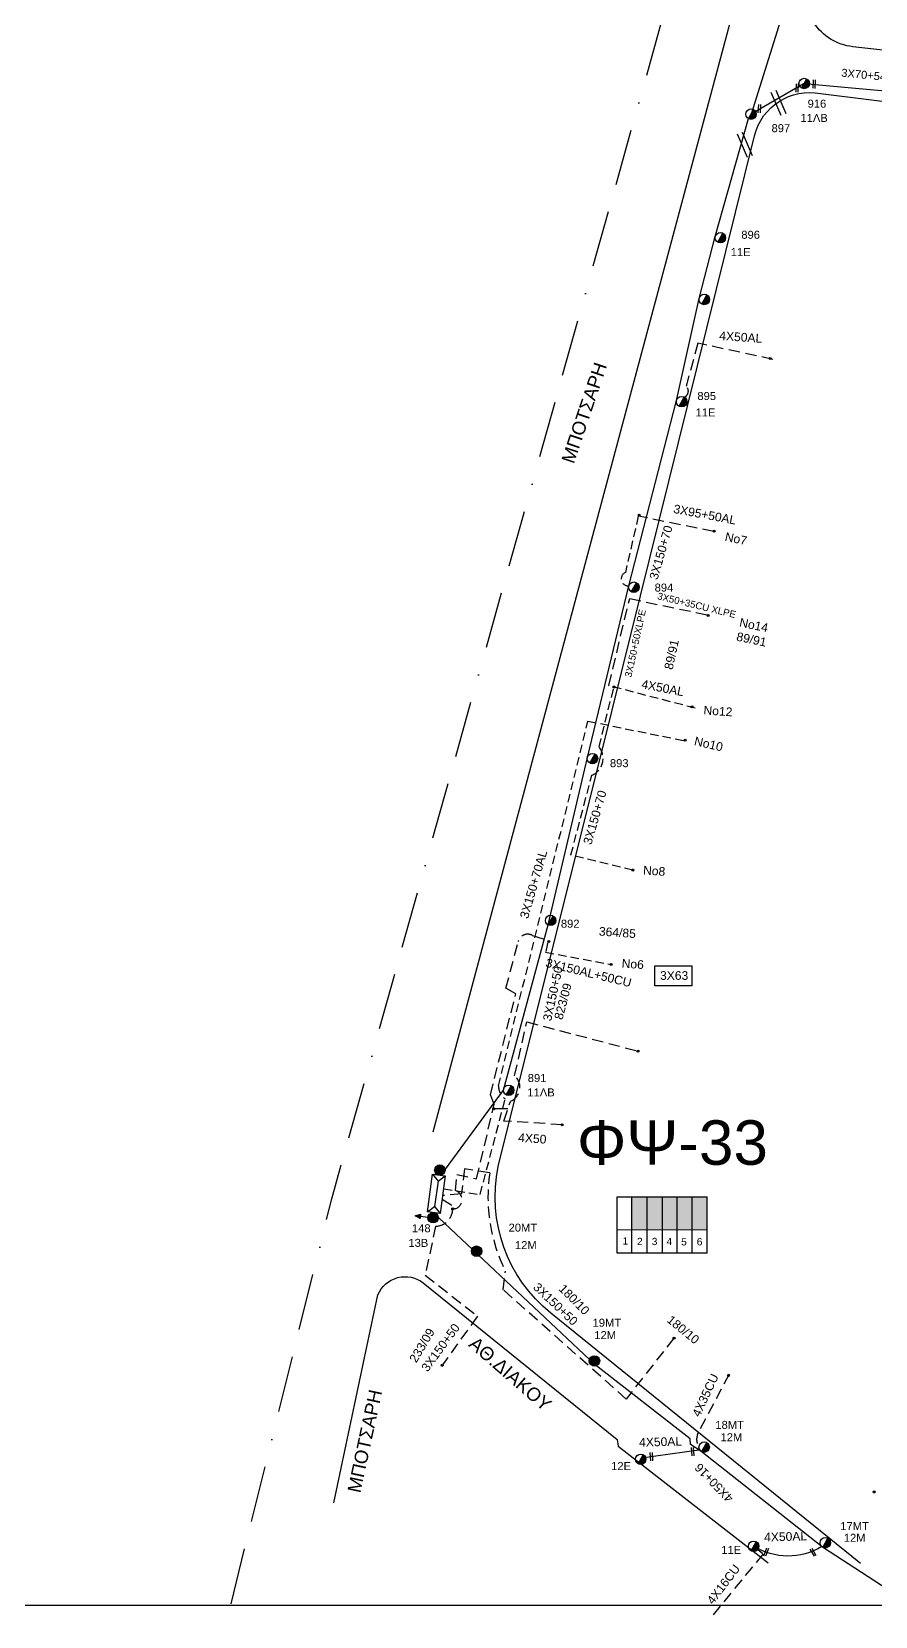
# Model space of a CAD drawing. Header units: millimetres. Extents: x 7453 to 9570, y 777 to 1872.
# Drawn here: x 8496.5 to 8686.4, y 776.7 to 1133.2 of the extents above; entities that cross this region are included whole.
import ezdxf

# ---------------------------------------------------------------- set-up
doc = ezdxf.new("R2010")
doc.units = ezdxf.units.MM
doc.linetypes.add('BORDER', pattern=[44.45, 12.7, -6.35, 12.7, -6.35, 0, -6.35])
doc.linetypes.add('DASHED', pattern=[19.05, 12.7, -6.35])
for name, color, linetype in [('Pillar OTE', 7, 'Continuous'), ('Άγνωστα', 7, 'Continuous'), ('Γυμνά εναέρια ΧΤ (3Φ)   4x50AL', 7, 'Continuous'), ('Γυμνά εναέρια ΧΤ και ΦΟΠ (3Φ)   4x50+16AL', 7, 'Continuous'), ('Επίτονοι', 7, 'Continuous'), ('Επιγραφές - Σχήματα', 7, 'Continuous'), ('Καλώδια ΧΤ   3x150+50AL', 7, 'DASHED'), ('Καλώδια ΧΤ   3x150+70 XLPE', 7, 'DASHED'), ('Καλώδια ΧΤ   3x150+70AL', 7, 'DASHED'), ('Καλώδια ΧΤ   3x150AL+50CU', 7, 'DASHED'), ('Μηχανική τομή', 7, 'Continuous'), ('Στύλος Ξύλινος', 7, 'Continuous'), ('Στύλος Ξύλινος @ 1', 7, 'Continuous'), ('Στύλος ΦΜ', 7, 'Continuous'), ('Στύλος ΦΜ @ 1', 7, 'Continuous'), ('Συνδέσεις', 7, 'Continuous'), ('Συνεστραμμένα ΧΤ   3x70+54.6+25 AL', 7, 'SYN_LINE'), ('Τομή', 7, 'Continuous'), ('Υποσταθμός πόλεως', 7, 'Continuous'), ('Υπόβαθρο ΔΕΗ', 7, 'Continuous'), ('Υπόγεια καλώδια Παροχών ΧΤ   4x16CU', 7, 'DASHED'), ('Υπόγεια καλώδια Παροχών ΧΤ   4x50AL', 7, 'DASHED')]:
    doc.layers.add(name, color=color, linetype=linetype)
doc.styles.get("Standard").update_dxf_attribs({"font": 'ARIAL.TTF'})
doc.linetypes.add('SYN_LINE', pattern='A,0.5,-0.0001,["/\\/\\/\\/",Standard,S=0.1,R=0,X=0,Y=-0.05],-0.25', length=0.7501)

# ---------------------------------------------------------------- blocks, each defined once
blk = doc.blocks.new('ΥΠΑΡΧΩΝ ΤΣΙΜΕΝΤΕΝΙΟΣ ΣΤΥΛΟΣ')
at = {"layer": 'Στύλος ΦΜ'}
blk.add_hatch(color=7, dxfattribs=at).paths.add_polyline_path([(-1.29, -2.28, 0.574793), (2.62, 0, 0.268822), (1.3, 2.27)])
at = {"layer": 'Στύλος ΦΜ', "color": 7}
blk.add_line((-1.29, -2.28), (1.3, 2.27), dxfattribs=at)
blk.add_circle((0, 0), 2.62, dxfattribs=at)
at = {"layer": 'Στύλος ΦΜ', "flags": 4}
for tag, p in [('ΑΡΙΘΜΟΣ', (-4.68, 8.05)), ('ΤΥΠΟΣ', (-4.91, 3.03))]:
    blk.add_attdef(tag, p, '', height=4, dxfattribs=at)
blk = doc.blocks.new('ΥΠΑΡΧΩΝ ΞΥΛΙΝΟΣ ΣΤΥΛΟΣ')
at = {"layer": 'Στύλος Ξύλινος'}
h = blk.add_hatch(color=7, dxfattribs=at)
h.paths.add_polyline_path([(-2.62, 0, 0.270008), (-1.29, -2.28), (1.3, 2.27, 0.576266)])
h.paths.add_polyline_path([(-1.29, -2.28, 0.574793), (2.62, 0, 0.268822), (1.3, 2.27)])
at = {"layer": 'Στύλος Ξύλινος', "color": 7}
blk.add_line((-1.29, -2.28), (1.3, 2.27), dxfattribs=at)
blk.add_circle((0, 0), 2.62, dxfattribs=at)
at = {"layer": 'Στύλος Ξύλινος', "flags": 4}
for tag, p in [('ΑΡΙΘΜΟΣ', (-4.91, 8.6)), ('ΤΥΠΟΣ', (-4.85, 3.39))]:
    blk.add_attdef(tag, p, '', height=4, dxfattribs=at)
blk = doc.blocks.new('ΥΠΟΣΤΑΘΜΟΣ ΠΟΛΕΩΣ')
at = {"layer": 'Υποσταθμός πόλεως', "linetype": 'Continuous', "ltscale": 40}
blk.add_lwpolyline([(-8.57, 2.82), (8.57, 2.82), (8.57, -2.82), (-8.57, -2.82)], close=True, dxfattribs=at)
for points in [[(-5.75, 0), (-8.57, 2.82)], [(5.75, 0), (8.57, 2.82)], [(-8.57, -2.82), (-5.75, 0)], [(-5.75, 0), (5.75, 0)], [(8.57, -2.82), (5.75, 0)]]:
    blk.add_lwpolyline(points, dxfattribs=at)
at = {"layer": 'Υποσταθμός πόλεως', "linetype": 'SYN_LINE', "ltscale": 40, "flags": 1}
for tag, p in [('ΜΕΤΑΣΧΗΜΑΤΙΣΜΟΣ', (10.6, 2.39)), ('ΙΣΧΥΣ', (10.58, -0.41)), ('ΑΡΙΘΜΟΣ', (10.7, -3.13))]:
    blk.add_attdef(tag, p, '', height=1.8, dxfattribs=at)
blk = doc.blocks.new('_ΣΥΝΔΕΣΗ')
at = {"layer": 'Συνδέσεις', "linetype": 'SYN_LINE', "ltscale": 40}
blk.add_hatch(color=256, dxfattribs=at).paths.add_polyline_path([(0.5, -0.01, 1), (-0.5, -0.01, 1)])
at = {"layer": 'Συνδέσεις'}
blk.add_circle((0, -0.01), 0.5, dxfattribs=at)
blk = doc.blocks.new('ΜΗΧΑΝΙΚΗ ΤΟΜΗ')
at = {"layer": 'Μηχανική τομή', "ltscale": 40}
for p, q in [((-1.89, 0.78), (1.89, 0.78)), ((1.89, 0), (-1.89, 0))]:
    blk.add_line(p, q, dxfattribs=at)
blk = doc.blocks.new('ΕΠΙΤΟΝΟΣ')
at = {"layer": 'Επίτονοι', "ltscale": 40}
blk.add_hatch(color=256, dxfattribs=at).paths.add_polyline_path([(-1.13, 6.47), (0, 9.1), (1.13, 6.47)])
for p, q in [((-1.13, 6.47), (0, 9.1)), ((0, 9.1), (1.13, 6.47)), ((1.13, 6.47), (-1.13, 6.47)), ((-1.13, 6.47), (0, 6.47)), ((0, 6.47), (0, 0))]:
    blk.add_line(p, q, dxfattribs=at)
blk = doc.blocks.new('ΤΟΜΗ')
at = {"layer": 'Τομή', "ltscale": 40}
for p, q in [((-5.68, 0), (5.68, 0)), ((5.68, -2.33), (-5.68, -2.33))]:
    blk.add_line(p, q, dxfattribs=at)

msp = doc.modelspace()

# ---------------------------------------------------------------- hatches: boundary and pattern name
at = {"layer": 'Καλώδια ΧΤ   3x150AL+50CU', "linetype": 'DASHED', "ltscale": 0.2}
h = msp.add_hatch(color=30, dxfattribs=at)
h.dxf.hatch_style = 1
h.paths.add_polyline_path([(8631.59, 863.74), (8635.03, 863.74), (8635.03, 871.1), (8631.59, 871.1)])
h = msp.add_hatch(color=6, dxfattribs=at)
h.dxf.hatch_style = 1
h.paths.add_polyline_path([(8635.03, 863.74), (8638.47, 863.73), (8638.47, 871.1), (8635.03, 871.1)])
h = msp.add_hatch(color=2, dxfattribs=at)
h.dxf.hatch_style = 1
h.paths.add_polyline_path([(8638.47, 863.73), (8641.76, 863.73), (8641.76, 871.1), (8638.47, 871.1)])
h = msp.add_hatch(color=85, dxfattribs=at)
h.dxf.hatch_style = 1
h.paths.add_polyline_path([(8645.15, 863.73), (8645.15, 871.1), (8641.76, 871.1), (8641.76, 863.73)])
h = msp.add_hatch(color=5, dxfattribs=at)
h.dxf.hatch_style = 1
h.paths.add_polyline_path([(8648.55, 871.1), (8645.15, 871.1), (8645.15, 863.73), (8648.55, 863.72)])

# ---------------------------------------------------------------- linework, layer by layer
at = {"layer": 'Pillar OTE', "ltscale": 40}
for points in [[(8628.26, 858.46), (8628.26, 871.1), (8648.55, 871.1)], [(8631.59, 858.46), (8631.59, 871.1)], [(8635.03, 858.45), (8635.03, 871.1)], [(8638.47, 858.45), (8638.47, 871.1)], [(8641.76, 858.45), (8641.76, 871.1)], [(8645.15, 858.44), (8645.15, 871.1)], [(8648.55, 858.56), (8648.55, 871.1)], [(8628.26, 863.74), (8648.55, 863.72)], [(8648.55, 858.43), (8648.55, 858.43), (8628.26, 858.46)], [(8648.55, 858.44), (8648.55, 858.56)]]:
    msp.add_lwpolyline(points, dxfattribs=at)
at = {"layer": 'Άγνωστα', "color": 85, "linetype": 'DASHED', "ltscale": 0.2}
for points in [[(8650, 1020.79), (8633.04, 1024.25)], [(8631.1, 1005.7), (8649.1, 1001.93)]]:
    msp.add_lwpolyline(points, dxfattribs=at)
at = {"layer": 'Άγνωστα', "color": 2}
msp.add_lwpolyline([(8603.7, 890.95), (8600.48, 890.93)], dxfattribs=at)
at = {"layer": 'Άγνωστα', "color": 30, "linetype": 'DASHED', "ltscale": 0.2}
msp.add_lwpolyline([(8653.5, 831.25), (8646.55, 818.11, 0.269279), (8646.68, 814.8, 1.2362)], format="xyb", dxfattribs=at)
at = {"layer": 'Γυμνά εναέρια ΧΤ (3Φ)   4x50AL', "color": 30, "ltscale": 0.15}
msp.add_lwpolyline([(8646.69, 814.16), (8633.73, 812.32)], dxfattribs=at)
msp.add_lwpolyline([(8674.31, 792.44, -0.282505), (8659, 792.49, 6.545572)], format="xyb", dxfattribs=at)
at = {"layer": 'Γυμνά εναέρια ΧΤ και ΦΟΠ (3Φ)   4x50+16AL', "color": 30}
msp.add_lwpolyline([(8695.09, 778.93), (8674.48, 792.31), (8647.13, 813.88), (8644.75, 815.42), (8644.72, 816.64), (8623.33, 833.32), (8588.24, 866.34)], dxfattribs=at)
at = {"layer": 'Επιγραφές - Σχήματα'}
msp.add_lwpolyline([(7491.72, 779.23), (9463.63, 779.23), (9463.63, 1862.62), (7491.72, 1862.62)], close=True, dxfattribs=at)
at = {"layer": 'Επιγραφές - Σχήματα', "color": 1, "ltscale": 20}
msp.add_lwpolyline([(8636.74, 923.1), (8645.05, 923.1), (8645.05, 918.58), (8636.74, 918.58)], close=True, dxfattribs=at)
at = {"layer": 'Καλώδια ΧΤ   3x150+50AL', "color": 85, "ltscale": 0.2}
msp.add_lwpolyline([(8626.38, 986.12), (8631.1, 1005.7)], dxfattribs=at)
at = {"layer": 'Καλώδια ΧΤ   3x150+50AL', "color": 2, "ltscale": 0.2}
for points in [[(8591.24, 868.38, 0.855004), (8591.89, 872.52), (8592.18, 876.13), (8596.62, 875.2), (8600.61, 891.93), (8599.73, 894.05), (8605.46, 916.82), (8603.22, 918.03), (8605.99, 928.54, -0.489836), (8609.21, 929.91), (8612.78, 928.81), (8612.16, 926.14)], [(8588.86, 870.56), (8591.17, 869.15, -0.473852), (8587.39, 864.52), (8585.09, 853.51), (8596.84, 844.24), (8588.8, 833.13)]]:
    msp.add_lwpolyline(points, format="xyb", dxfattribs=at)
at = {"layer": 'Καλώδια ΧΤ   3x150+50AL', "color": 5, "ltscale": 0.2}
msp.add_lwpolyline([(8641.06, 839.33), (8630.31, 825.63), (8602.62, 850.22), (8603.14, 854.38, -0.152129), (8599.58, 876.54), (8593.93, 877.41), (8593.22, 871.76), (8589, 871.38)], format="xyb", dxfattribs=at)
at = {"layer": 'Καλώδια ΧΤ   3x150+70 XLPE', "color": 85, "ltscale": 0.15}
for points in [[(8633.04, 1024.25), (8630.13, 1011.58, 0.852505), (8630.9, 1008.58, -0.533144)], [(8631.8, 944.63), (8617.85, 948.03), (8622.59, 965.95, 0.497426), (8624.19, 972.36), (8627.56, 985.81)]]:
    msp.add_lwpolyline(points, format="xyb", dxfattribs=at)
at = {"layer": 'Καλώδια ΧΤ   3x150+70AL', "color": 6, "ltscale": 0.15}
msp.add_lwpolyline([(8589.26, 872.93), (8597.44, 871.64), (8603.07, 893.13, -0.223545), (8601.55, 896.06), (8621.71, 978.15), (8643.71, 973.66)], format="xyb", dxfattribs=at)
at = {"layer": 'Καλώδια ΧΤ   3x150AL+50CU', "color": 2, "ltscale": 0.15}
msp.add_lwpolyline([(8612.16, 926.14), (8626.9, 923.4)], dxfattribs=at)
at = {"layer": 'Συνεστραμμένα ΧΤ   3x70+54.6+25 AL', "color": 30, "ltscale": 15}
msp.add_line((8670.38, 1121.58), (8658.42, 1114.69), dxfattribs=at)
at = {"layer": 'Συνεστραμμένα ΧΤ   3x70+54.6+25 AL', "color": 1, "ltscale": 20}
msp.add_lwpolyline([(8783.4, 1348.02), (8763.46, 1324.88), (8739.76, 1295.91), (8718.35, 1269.91), (8692.55, 1236.88), (8680, 1196.19), (8671.64, 1156.87), (8658.42, 1114.69)], dxfattribs=at)
at = {"layer": 'Συνεστραμμένα ΧΤ   3x70+54.6+25 AL', "color": 30, "ltscale": 20}
msp.add_lwpolyline([(8670.38, 1121.58), (8670.38, 1121.58), (8704.25, 1118.5), (8732.53, 1114.25), (8752.43, 1110.56)], dxfattribs=at)
at = {"layer": 'Συνεστραμμένα ΧΤ   3x70+54.6+25 AL', "color": 85, "ltscale": 20}
msp.add_lwpolyline([(8589.6, 877.36), (8602.67, 895.09), (8612.71, 932.28), (8621.57, 969.98), (8630.89, 1008.55), (8641.65, 1050.3), (8646.74, 1073.24), (8650.37, 1087.18), (8657.83, 1113.67)], dxfattribs=at)
at = {"layer": 'Υπόβαθρο ΔΕΗ', "color": 1, "linetype": 'BORDER', "lineweight": 30, "flags": 128}
msp.add_lwpolyline([(8541.36, 779.57), (8564.03, 870.67), (8668.52, 1243.25), (8896.46, 1528.92), (8987.5, 1433.8), (9150.66, 1303.74), (9445, 1086.25)], dxfattribs=at)
at = {"layer": 'Υπόβαθρο ΔΕΗ'}
for points in [[(8892.77, 1479.33), (9002.9, 1231.73, -0.498389), (8990.77, 1215.46), (8908.32, 1226.47, -0.205866), (8902.92, 1229.7), (8843.86, 1303.52, -0.384999), (8844.3, 1310.9), (8885.62, 1340.91, 6.284716), (8880.47, 1348.76), (8838.5, 1317.56, -0.357908), (8832.78, 1317.83), (8803.54, 1353.82, 1.787303), (8778.72, 1358.89), (8681.52, 1239.47), (8586.77, 885.63)], [(8747.37, 1122.5), (8681.3, 1129.86, -0.475189), (8671.22, 1145.49), (8694.93, 1235.65), (8783.64, 1345.63, -0.535754), (8796.95, 1344.41), (8819.86, 1315.29, -0.269141), (8821.1, 1306.56), (8747.37, 1122.5)], [(8683.07, 788.62), (8613.32, 844.95, -0.280721), (8601.5, 877.92), (8627.1, 980.28), (8659.17, 1109.81, -0.399781), (8674.07, 1119.3), (8733.84, 1111.87, -0.380512), (8741.71, 1102.89), (8708.57, 870.88), (8708.57, 870.88), (8697.87, 789.66)], [(8564.47, 802.25), (8574.41, 849.08, -0.49137), (8584.64, 851.76), (8628.27, 816.51), (8628.5, 815.05), (8662.23, 788.75)]]:
    msp.add_lwpolyline(points, format="xyb", dxfattribs=at)
at = {"layer": 'Υπόγεια καλώδια Παροχών ΧΤ   4x16CU', "color": 30, "ltscale": 0.2}
msp.add_lwpolyline([(8659, 792.49), (8661.14, 790.83), (8649.61, 776.75)], dxfattribs=at)
at = {"layer": 'Υπόγεια καλώδια Παροχών ΧΤ   4x50AL', "color": 85, "ltscale": 0.2}
msp.add_lwpolyline([(8663.34, 1059.52), (8646.45, 1063.15), (8643.77, 1053.51, -0.568018), (8643.38, 1051.03, -55.989382)], format="xyb", dxfattribs=at)
at = {"layer": 'Υπόγεια καλώδια Παροχών ΧΤ   4x50AL', "color": 85, "ltscale": 0.15}
msp.add_lwpolyline([(8645.8, 981.04), (8626.38, 986.12)], dxfattribs=at)
at = {"layer": 'Υπόγεια καλώδια Παροχών ΧΤ   4x50AL', "color": 2, "ltscale": 0.2}
msp.add_lwpolyline([(8615.87, 887.34), (8602.78, 888.17), (8604.25, 892.6, 0.558995), (8605.19, 898.36), (8607.95, 910.49), (8632.96, 903.89)], format="xyb", dxfattribs=at)

# ---------------------------------------------------------------- block references
at = {"layer": 'Επίτονοι', "xscale": 0.4499999999998569, "yscale": 0.4499999999998569, "zscale": 0.4499999999998569, "rotation": 83.44287532305854}
msp.add_blockref('ΕΠΙΤΟΝΟΣ', (8586.85, 866.41), dxfattribs=at)
at = {"layer": 'Μηχανική τομή'}
for p, xscale, yscale, zscale, rotation in [((8669.01, 1120.56), 0.5000000000000652, 0.5000000000000652, 0.5000000000000652, 87.29269735700463), ((8672.83, 1121.43), 0.5000000000000652, 0.5000000000000652, 0.5000000000000652, 87.29269735700463), ((8660.48, 1115.92), 0.5000000000000652, 0.5000000000000652, 0.5000000000000652, 87.29269735700463), ((8636.17, 812.68), 0.4999999999999337, 0.4999999999999337, 0.4999999999999337, 92.9808627343121), ((8645.46, 813.78), 0.4999999999999151, 0.4999999999999151, 0.4999999999999151, 93.2915748517374), ((8661.99, 791.14), 0.4999999999999597, 0.4999999999999597, 0.4999999999999597, 70.00532964610268), ((8672.55, 791.26), 0.4999999999998776, 0.4999999999998776, 0.4999999999998776, 119.6456139717508)]:
    msp.add_blockref('ΜΗΧΑΝΙΚΗ ΤΟΜΗ', p, dxfattribs=dict(at, xscale=xscale, yscale=yscale, zscale=zscale, rotation=rotation))
at = {"layer": 'Στύλος Ξύλινος @ 1', "ltscale": 40, "xscale": 0.4499999999998181, "yscale": 0.4499999999998181, "zscale": 0.4499999999998181}
msp.add_blockref('ΥΠΑΡΧΩΝ ΞΥΛΙΝΟΣ ΣΤΥΛΟΣ', (8588.36, 877.14), dxfattribs=at)
at = {"layer": 'Στύλος Ξύλινος @ 1', "ltscale": 40}
ref = msp.add_blockref('ΥΠΑΡΧΩΝ ΞΥΛΙΝΟΣ ΣΤΥΛΟΣ', (8586.85, 866.41), dxfattribs=dict(at, xscale=0.4499999999998181, yscale=0.4499999999998181, zscale=0.4499999999998181))
ref.add_attrib('ΤΥΠΟΣ', '13Β', (8581.28, 859.86), dxfattribs={"layer": 'Στύλος Ξύλινος', "height": 1.8, "flags": 4})
ref.add_attrib('ΑΡΙΘΜΟΣ', '148', (8582.09, 863.15), dxfattribs={"layer": 'Στύλος Ξύλινος', "height": 1.8, "flags": 4})
ref = msp.add_blockref('ΥΠΑΡΧΩΝ ΞΥΛΙΝΟΣ ΣΤΥΛΟΣ', (8596.63, 858.89), dxfattribs=dict(at, xscale=0.4499999999998181, yscale=0.4499999999998181, zscale=0.4499999999998181))
ref.add_attrib('ΤΥΠΟΣ', '12Μ', (8605.27, 859.35), dxfattribs={"layer": 'Στύλος Ξύλινος', "height": 1.8, "flags": 4})
ref.add_attrib('ΑΡΙΘΜΟΣ', '20ΜΤ', (8603.83, 863.29), dxfattribs={"layer": 'Στύλος Ξύλινος', "height": 1.8, "flags": 4})
ref = msp.add_blockref('ΥΠΑΡΧΩΝ ΞΥΛΙΝΟΣ ΣΤΥΛΟΣ', (8623.16, 834.2), dxfattribs=dict(at, xscale=0.4499999999998181, yscale=0.4499999999998181, zscale=0.4499999999998181))
ref.add_attrib('ΤΥΠΟΣ', '12Μ', (8623.13, 839.1), dxfattribs={"layer": 'Στύλος Ξύλινος', "height": 1.8, "flags": 4})
ref.add_attrib('ΑΡΙΘΜΟΣ', '19ΜΤ', (8622.75, 841.89), dxfattribs={"layer": 'Στύλος Ξύλινος', "height": 1.8, "flags": 4})
at = {"layer": 'Στύλος ΦΜ @ 1', "ltscale": 40}
ref = msp.add_blockref('ΥΠΑΡΧΩΝ ΤΣΙΜΕΝΤΕΝΙΟΣ ΣΤΥΛΟΣ', (8670.38, 1121.58), dxfattribs=dict(at, xscale=0.4499999999998181, yscale=0.4499999999998181, zscale=0.4499999999998181))
ref.add_attrib('ΤΥΠΟΣ', '11ΛΒ', (8669.53, 1112.93), dxfattribs={"layer": 'Στύλος ΦΜ', "height": 1.8, "flags": 4})
ref.add_attrib('ΑΡΙΘΜΟΣ', '916', (8671.14, 1116.14), dxfattribs={"layer": 'Στύλος ΦΜ', "height": 1.8, "flags": 4})
ref = msp.add_blockref('ΥΠΑΡΧΩΝ ΤΣΙΜΕΝΤΕΝΙΟΣ ΣΤΥΛΟΣ', (8658.41, 1114.69), dxfattribs=dict(at, xscale=0.4499999999998181, yscale=0.4499999999998181, zscale=0.4499999999998181))
ref.add_attrib('ΑΡΙΘΜΟΣ', '897', (8663.02, 1110.63), dxfattribs={"layer": 'Στύλος ΦΜ', "height": 1.8, "flags": 4})
ref = msp.add_blockref('ΥΠΑΡΧΩΝ ΤΣΙΜΕΝΤΕΝΙΟΣ ΣΤΥΛΟΣ', (8651.51, 1086.88), dxfattribs=dict(at, xscale=0.4499999999998181, yscale=0.4499999999998181, zscale=0.4499999999998181))
ref.add_attrib('ΤΥΠΟΣ', '11Ε', (8653.83, 1082.75), dxfattribs={"layer": 'Στύλος ΦΜ', "height": 1.8, "flags": 4})
ref.add_attrib('ΑΡΙΘΜΟΣ', '896', (8656.22, 1086.65), dxfattribs={"layer": 'Στύλος ΦΜ', "height": 1.8, "flags": 4})
at = {"layer": 'Στύλος ΦΜ @ 1', "ltscale": 40, "xscale": 0.4499999999998181, "yscale": 0.4499999999998181, "zscale": 0.4499999999998181}
msp.add_blockref('ΥΠΑΡΧΩΝ ΤΣΙΜΕΝΤΕΝΙΟΣ ΣΤΥΛΟΣ', (8647.89, 1072.99), dxfattribs=at)
at = {"layer": 'Στύλος ΦΜ @ 1', "ltscale": 40}
ref = msp.add_blockref('ΥΠΑΡΧΩΝ ΤΣΙΜΕΝΤΕΝΙΟΣ ΣΤΥΛΟΣ', (8642.8, 1050.01), dxfattribs=dict(at, xscale=0.4499999999998181, yscale=0.4499999999998181, zscale=0.4499999999998181))
ref.add_attrib('ΤΥΠΟΣ', '11Ε', (8645.93, 1046.67), dxfattribs={"layer": 'Στύλος ΦΜ', "height": 1.8, "flags": 4})
ref.add_attrib('ΑΡΙΘΜΟΣ', '895', (8646.33, 1050.37), dxfattribs={"layer": 'Στύλος ΦΜ', "height": 1.8, "flags": 4})
ref = msp.add_blockref('ΥΠΑΡΧΩΝ ΤΣΙΜΕΝΤΕΝΙΟΣ ΣΤΥΛΟΣ', (8632.03, 1008.27), dxfattribs=dict(at, xscale=0.4499999999998181, yscale=0.4499999999998181, zscale=0.4499999999998181))
ref.add_attrib('ΑΡΙΘΜΟΣ', '894', (8636.71, 1007.28), dxfattribs={"layer": 'Στύλος ΦΜ', "height": 1.8, "flags": 4})
ref = msp.add_blockref('ΥΠΑΡΧΩΝ ΤΣΙΜΕΝΤΕΝΙΟΣ ΣΤΥΛΟΣ', (8622.72, 969.71), dxfattribs=dict(at, xscale=0.4499999999998181, yscale=0.4499999999998181, zscale=0.4499999999998181))
ref.add_attrib('ΑΡΙΘΜΟΣ', '893', (8626.65, 967.78), dxfattribs={"layer": 'Στύλος ΦΜ', "height": 1.8, "flags": 4})
ref = msp.add_blockref('ΥΠΑΡΧΩΝ ΤΣΙΜΕΝΤΕΝΙΟΣ ΣΤΥΛΟΣ', (8613.29, 933.3), dxfattribs=dict(at, xscale=0.4499999999998181, yscale=0.4499999999998181, zscale=0.4499999999998181))
ref.add_attrib('ΑΡΙΘΜΟΣ', '892', (8615.61, 931.66), dxfattribs={"layer": 'Στύλος ΦΜ', "height": 1.8, "flags": 4})
ref = msp.add_blockref('ΥΠΑΡΧΩΝ ΤΣΙΜΕΝΤΕΝΙΟΣ ΣΤΥΛΟΣ', (8603.85, 895.09), dxfattribs=dict(at, xscale=0.4499999999998181, yscale=0.4499999999998181, zscale=0.4499999999998181))
ref.add_attrib('ΤΥΠΟΣ', '11ΛΒ', (8608.06, 893.71), dxfattribs={"layer": 'Στύλος ΦΜ', "height": 1.8, "flags": 4})
ref.add_attrib('ΑΡΙΘΜΟΣ', '891', (8608.15, 896.94), dxfattribs={"layer": 'Στύλος ΦΜ', "height": 1.8, "flags": 4})
ref = msp.add_blockref('ΥΠΑΡΧΩΝ ΤΣΙΜΕΝΤΕΝΙΟΣ ΣΤΥΛΟΣ', (8647.86, 814.8), dxfattribs=dict(at, xscale=0.4499999999998181, yscale=0.4499999999998181, zscale=0.4499999999998181))
ref.add_attrib('ΤΥΠΟΣ', '12Μ', (8651.55, 816.13), dxfattribs={"layer": 'Στύλος ΦΜ', "height": 1.8, "flags": 4})
ref.add_attrib('ΑΡΙΘΜΟΣ', '18ΜΤ', (8650.38, 818.91), dxfattribs={"layer": 'Στύλος ΦΜ', "height": 1.8, "flags": 4})
ref = msp.add_blockref('ΥΠΑΡΧΩΝ ΤΣΙΜΕΝΤΕΝΙΟΣ ΣΤΥΛΟΣ', (8633.58, 812.08), dxfattribs=dict(at, xscale=0.4499999999998181, yscale=0.4499999999998181, zscale=0.4499999999998181))
ref.add_attrib('ΤΥΠΟΣ', '12Ε', (8626.92, 809.65), dxfattribs={"layer": 'Στύλος ΦΜ', "height": 1.8, "flags": 4})
ref = msp.add_blockref('ΥΠΑΡΧΩΝ ΤΣΙΜΕΝΤΕΝΙΟΣ ΣΤΥΛΟΣ', (8675.12, 793.29), dxfattribs=dict(at, xscale=0.4499999999998181, yscale=0.4499999999998181, zscale=0.4499999999998181))
ref.add_attrib('ΤΥΠΟΣ', '12Μ', (8679.29, 793.51), dxfattribs={"layer": 'Στύλος ΦΜ', "height": 1.8, "flags": 4})
ref.add_attrib('ΑΡΙΘΜΟΣ', '17ΜΤ', (8678.5, 796.14), dxfattribs={"layer": 'Στύλος ΦΜ', "height": 1.8, "flags": 4})
ref = msp.add_blockref('ΥΠΑΡΧΩΝ ΤΣΙΜΕΝΤΕΝΙΟΣ ΣΤΥΛΟΣ', (8659, 792.5), dxfattribs=dict(at, xscale=0.4499999999998181, yscale=0.4499999999998181, zscale=0.4499999999998181))
ref.add_attrib('ΤΥΠΟΣ', '11Ε', (8651.72, 790.78), dxfattribs={"layer": 'Στύλος ΦΜ', "height": 1.8, "flags": 4})
at = {"layer": 'Συνδέσεις', "xscale": 0.4499999999998181, "yscale": 0.4499999999998181, "zscale": 0.4499999999998181}
for p in [(8662.7, 1059.72), (8633.2, 1024.5), (8650.09, 1020.86), (8648.78, 1001.92), (8627.57, 985.81), (8645.12, 981.33), (8643.6, 973.84), (8631.8, 944.64), (8612.92, 928.57), (8626.9, 923.4), (8632.96, 903.9), (8600.48, 890.94), (8615.87, 887.34), (8591.25, 868.39), (8641.07, 839.34), (8588.87, 833.22), (8653.34, 830.94), (8686.13, 804.72)]:
    msp.add_blockref('_ΣΥΝΔΕΣΗ', p, dxfattribs=at)
at = {"layer": 'Τομή'}
for p, xscale, yscale, zscale, rotation in [((8664.07, 1116.98), 0.4999999999998615, 0.4999999999998615, 0.4999999999998615, 113.2353204828489), ((8656.49, 1107.54), 0.4999999999998168, 0.4999999999998168, 0.4999999999998168, 113.235320482837)]:
    msp.add_blockref('ΤΟΜΗ', p, dxfattribs=dict(at, xscale=xscale, yscale=yscale, zscale=zscale, rotation=rotation))
at = {"layer": 'Υποσταθμός πόλεως', "xscale": 0.5000000000001433, "yscale": 0.5000000000001433, "zscale": 0.5000000000001433, "rotation": 262.4204308770854}
msp.add_blockref('ΥΠΟΣΤΑΘΜΟΣ ΠΟΛΕΩΣ', (8587.57, 871.78), dxfattribs=at)

# ---------------------------------------------------------------- texts
at = {"ltscale": 30, "char_height": 1.63, "width": 11.2573, "attachment_point": 1}
for s, insert in [('1', (8629.5, 862.02)), ('2', (8632.74, 861.89)), ('3', (8636.07, 861.89)), ('4', (8639.38, 861.89)), ('5', (8642.68, 861.81)), ('6', (8646.2, 861.83))]:
    msp.add_mtext(s, dxfattribs=dict(at, insert=insert))
at = {"layer": 'Άγνωστα', "attachment_point": 1}
for s, insert, char_height, width, rotation in [('{\\H1.083x;3X95+50AL}', (8641.18, 1026.91), 1.8, 23.5192, 349.2898), ('{\\H1.083x;3X50+35CU XLPE}', (8637.57, 1007.11), 1.44, 18.8154, 346.2764), ('{\\H1.083x;4X35CU}', (8645.06, 822.24), 1.8, 23.5192, 64.9536)]:
    msp.add_mtext(s, dxfattribs=dict(at, insert=insert, char_height=char_height, width=width, rotation=rotation))
at = {"layer": 'Γυμνά εναέρια ΧΤ (3Φ)   4x50AL', "char_height": 1.8, "width": 23.5192, "attachment_point": 1, "rotation": 1.535}
for insert in [(8633.18, 816.85), (8661.32, 795.52)]:
    msp.add_mtext('{\\H1.083x;4X50AL}', dxfattribs=dict(at, insert=insert))
at = {"layer": 'Γυμνά εναέρια ΧΤ και ΦΟΠ (3Φ)   4x50+16AL', "insert": (8653.19, 802.14), "char_height": 1.8, "width": 23.5192, "attachment_point": 1, "rotation": 134.1857}
msp.add_mtext('{\\H1.083x;4X50+16}', dxfattribs=at)
at = {"layer": 'Επιγραφές - Σχήματα', "attachment_point": 1}
for s, insert, char_height, width, rotation in [('ΜΠΟΤΣΑΡΗ', (8615.67, 1036.82), 3, 59.7296, 71.3792), ('{\\H1.083x;No7}', (8652.79, 1020.64), 1.8, 23.5192, 348.2323), ('{\\H1.083x;No14\\P89/91}', (8656.05, 1001.36), 1.8, 23.5192, 348.1992), ('89/91\\P', (8638.84, 990), 1.949, 6.5148, 77.818), ('{\\H1.083x;No12}', (8647.79, 981.6), 1.8, 23.5192, 356.0402), ('{\\H1.083x;No10}', (8645.91, 974.67), 1.8, 23.5192, 347.014), ('{\\H1.083x;No8}', (8634.19, 945.6), 1.8, 23.5192, 356.0402), ('{\\H1.083x;364/85}', (8624.24, 931.85), 1.8, 23.5192, 356.0402), ('{\\H1.083x;No6}', (8629.37, 924.64), 1.8, 23.5192, 356.0402), ('{\\H1.083x;823/09}', (8614.06, 911.32), 1.8, 23.5192, 75.1741), ('{\\H1.083x;180/10}', (8616.37, 851.65), 1.8, 23.5192, 314.8872), ('{\\H1.083x;233/09}', (8581.37, 834.63), 1.8, 23.5192, 59.209), ('{\\H1.083x;180/10}', (8640.53, 844.63), 1.8, 23.5192, 320.8051), ('ΑΘ.ΔΙΑΚΟΥ', (8596.59, 839.9), 3, 24.6914, 318.9942), ('ΜΠΟΤΣΑΡΗ', (8567.53, 804.97), 3, 59.7296, 77.8981)]:
    msp.add_mtext(s, dxfattribs=dict(at, insert=insert, char_height=char_height, width=width, rotation=rotation))
at = {"layer": 'Επιγραφές - Σχήματα', "color": 1, "insert": (8637.92, 921.88), "char_height": 1.8, "width": 23.5192, "attachment_point": 1}
msp.add_mtext('{\\H1.083x;3X63}', dxfattribs=at)
at = {"layer": 'Επιγραφές - Σχήματα', "insert": (8619.21, 888.33), "char_height": 10, "width": 10.9709, "attachment_point": 1}
msp.add_mtext('ΦΨ-33', dxfattribs=at)
at = {"layer": 'Καλώδια ΧΤ   3x150+50AL', "attachment_point": 1}
for s, insert, char_height, width, rotation in [('3X150+50XLPE', (8629.95, 988.21), 1.5595, 20.722, 77.818), ('3X150+50', (8611.51, 910.94), 1.949, 6.5148, 77.818), ('{\\H1.083x;3X150+50}', (8610.54, 851.99), 1.8, 23.5192, 316.6111), ('{\\H1.083x;3X150+50}', (8584.04, 832.74), 1.8, 23.5192, 53.8833)]:
    msp.add_mtext(s, dxfattribs=dict(at, insert=insert, char_height=char_height, width=width, rotation=rotation))
at = {"layer": 'Καλώδια ΧΤ   3x150+70 XLPE', "char_height": 1.8, "width": 23.5192, "attachment_point": 1, "rotation": 73.9847}
for insert in [(8635.47, 1010.34), (8620.59, 950.75)]:
    msp.add_mtext('{\\H1.083x;3X150+70}', dxfattribs=dict(at, insert=insert))
at = {"layer": 'Καλώδια ΧΤ   3x150+70AL', "insert": (8606.33, 934.1), "char_height": 1.8, "width": 23.5192, "attachment_point": 1, "rotation": 73.9847}
msp.add_mtext('{\\H1.083x;3X150+70AL}', dxfattribs=at)
at = {"layer": 'Καλώδια ΧΤ   3x150AL+50CU', "insert": (8612.48, 924.8), "char_height": 1.8, "width": 23.5192, "attachment_point": 1, "rotation": 346.3797}
msp.add_mtext('{\\H1.083x;3X150AL+50CU}', dxfattribs=at)
at = {"layer": 'Συνεστραμμένα ΧΤ   3x70+54.6+25 AL', "insert": (8678.82, 1124.94), "char_height": 1.8, "width": 16.2172, "attachment_point": 1, "rotation": 354.4071}
msp.add_mtext('3X70+54.6+25AL', dxfattribs=at)
at = {"layer": 'Υπόγεια καλώδια Παροχών ΧΤ   4x16CU', "insert": (8648.3, 780.45), "char_height": 1.8, "width": 23.5192, "attachment_point": 1, "rotation": 52.7215}
msp.add_mtext('{\\H1.083x;4X16CU}', dxfattribs=at)
at = {"layer": 'Υπόγεια καλώδια Παροχών ΧΤ   4x50AL', "char_height": 1.8, "width": 23.5192, "attachment_point": 1}
for s, insert, rotation in [('{\\H1.083x;4X50AL}', (8651.34, 1065.85), 356.0402), ('{\\H1.083x;4X50AL}', (8633.98, 987.48), 349.0403), ('{\\H1.083x;4X50}', (8606.07, 885.45), 356.0402)]:
    msp.add_mtext(s, dxfattribs=dict(at, insert=insert, rotation=rotation))

doc.saveas('drawing.dxf')
